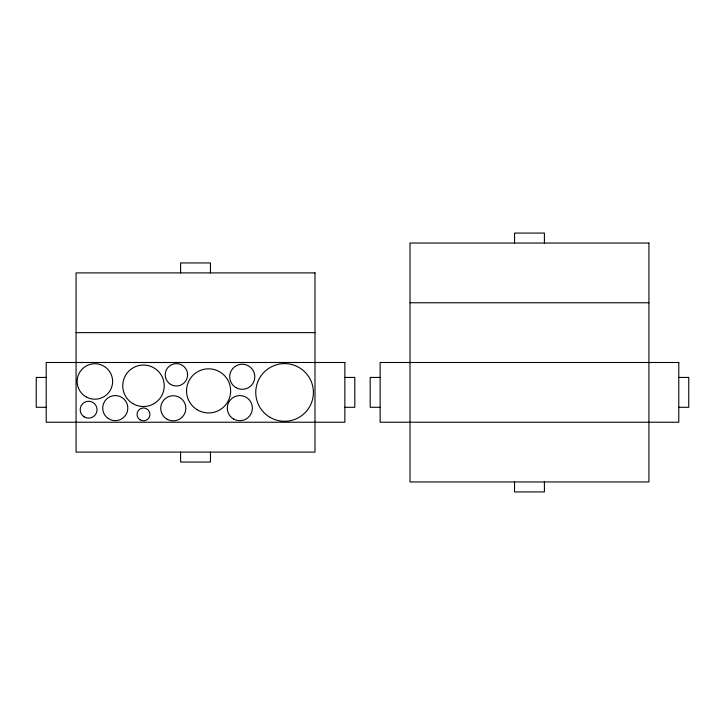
<?xml version="1.0" encoding="UTF-8"?>
<svg xmlns="http://www.w3.org/2000/svg" width="725" height="725" viewBox="0 0 725 725"><rect width="100%" height="100%" fill="white"/><g stroke="black" fill="none" stroke-linecap="round" stroke-linejoin="round"><path stroke-width="1.09" d="M410.006 302.769L648.929 302.769M76.071 332.63L314.994 332.63M46.21 377.435L36.25 377.435L36.25 407.296L46.21 407.296M344.864 377.435L354.815 377.435L354.815 407.296L344.864 407.296M380.136 377.435L370.185 377.435L370.185 407.296L380.136 407.296M678.79 377.435L688.75 377.435L688.75 407.296L678.79 407.296M544.403 243.038L544.403 233.078L514.533 233.078L514.533 243.038M544.403 481.962L544.403 491.922L514.533 491.922L514.533 481.962M210.468 272.899L210.468 262.948L180.597 262.948L180.597 272.899M210.468 452.101L210.468 462.052L180.597 462.052L180.597 452.101M648.929 243.038L410.006 243.038L410.006 481.962L648.929 481.962L648.929 243.038M314.994 272.899L76.071 272.899L76.071 452.101L314.994 452.101L314.994 272.899M344.864 362.5L46.21 362.5L46.21 422.231L344.864 422.231L344.864 362.5M678.79 362.5L380.136 362.5L380.136 422.231L678.79 422.231L678.79 362.5M270.171 417.41A28.819 28.819 0 0 0 313.408 392.442A28.819 28.819 0 0 0 270.171 367.484A28.819 28.819 0 0 0 270.171 417.41M140.079 419.893A6.462 6.462 0 0 0 149.948 414.591A6.462 6.462 0 0 0 140.423 408.701A6.462 6.462 0 0 0 140.079 419.893M84.218 416.902A8.446 8.446 0 0 0 97.05 409.888A8.446 8.446 0 0 0 84.562 402.284A8.446 8.446 0 0 0 84.218 416.902M235.978 387.63A12.543 12.543 0 0 0 254.792 376.764A12.543 12.543 0 0 0 235.978 365.907A12.543 12.543 0 0 0 235.978 387.63M233.559 418.987A12.543 12.543 0 0 0 252.373 408.121A12.543 12.543 0 0 0 233.559 397.264A12.543 12.543 0 0 0 233.559 418.987M196.892 409.571A22.058 22.058 0 0 0 230.641 391.663A22.058 22.058 0 0 0 198.251 371.39A22.058 22.058 0 0 0 196.892 409.571M167.004 419.159A12.543 12.543 0 0 0 185.817 408.302A12.543 12.543 0 0 0 167.004 397.436A12.543 12.543 0 0 0 167.004 419.159M170.638 384.404A11.192 11.192 0 0 0 187.594 375.015A11.192 11.192 0 0 0 170.982 365.028A11.192 11.192 0 0 0 170.638 384.404M132.793 403.571A20.744 20.744 0 0 0 164.222 386.162A20.744 20.744 0 0 0 133.436 367.647A20.744 20.744 0 0 0 132.793 403.571M108.233 418.506A12.543 12.543 0 0 0 127.772 409.018A12.543 12.543 0 0 0 109.783 396.838A12.543 12.543 0 0 0 108.233 418.506M86.012 396.829A17.735 17.735 0 0 0 112.62 381.468A17.735 17.735 0 0 0 86.012 366.107A17.735 17.735 0 0 0 86.012 396.829"/></g></svg>
